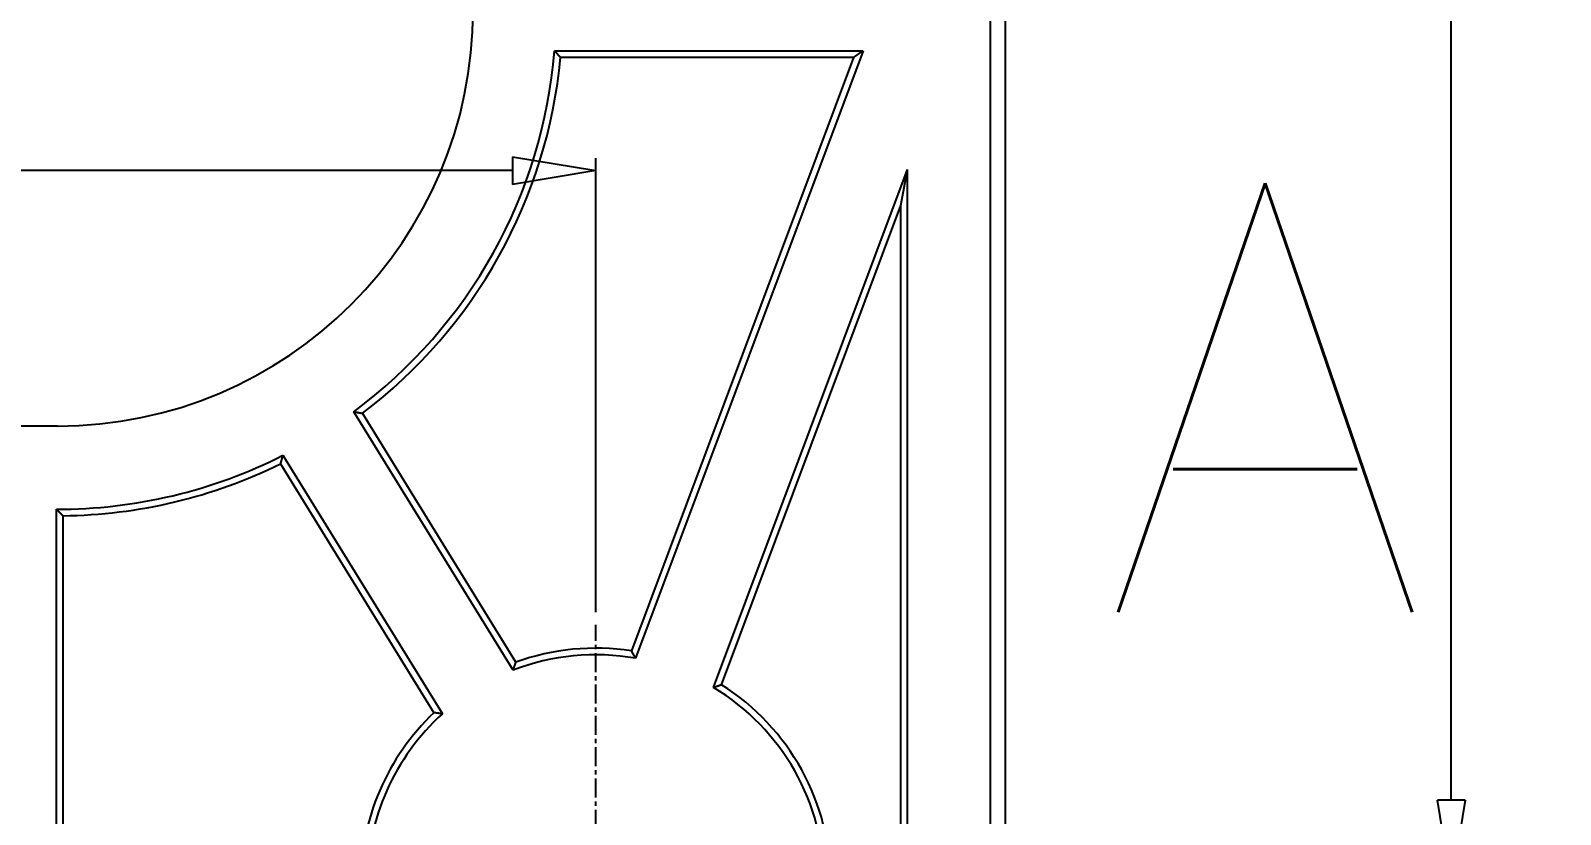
# Model space of a CAD drawing. Extents: x -268 to 907, y 393 to 1224.
# Drawn here: x 322.07 to 358.87, y 828.71 to 847.56 of the extents above; entities that cross this region are included whole.
import ezdxf

# ---------------------------------------------------------------- set-up
doc = ezdxf.new("R2010")
doc.units = 0
doc.header["$LTSCALE"] = 1.21
doc.header["$MEASUREMENT"] = 0
doc.linetypes.add('CENTER', pattern=[0.6, 0.375, -0.075, 0.075, -0.075])
doc.layers.get('0').update_dxf_attribs({"linetype": 'CONTINUOUS'})
doc.layers.get('DEFPOINTS').update_dxf_attribs({"linetype": 'CONTINUOUS'})
doc.layers.add('DIM', color=82, linetype='CONTINUOUS')
doc.styles.get("Standard").update_dxf_attribs({"font": 'txt', "bigfont": 'gbcbig.shx'})
doc.styles.add('TXT', font='txt.shx', dxfattribs={"bigfont": 'gbcbig.shx'})
doc.dimstyles.new('Y3', dxfattribs={"dimtxt": 3, "dimasz": 2, "dimexe": 0.3, "dimexo": 0.3, "dimgap": 0.66, "dimtad": 0, "dimdec": 4, "dimdsep": 46, "dimtxsty": 'Standard', "dimcen": 0, "dimclrd": 3, "dimclre": 3, "dimadec": 0, "dimazin": 0, "dimtfac": 1, "dimtdec": 4, "dimtofl": 0, "dimtmove": 2, "dimatfit": 3, "dimfxl": 0, "dimtolj": 1, "dimarcsym": 0})

# ---------------------------------------------------------------- blocks, each defined once
blk = doc.blocks.new('_CLOSEDBLANK')
at = {"color": 0, "linetype": 'ByBlock'}
for p, q in [((-1, 0.167), (0, 0)), ((-1, 0.167), (-1, -0.167)), ((0, 0), (-1, -0.167))]:
    blk.add_line(p, q, dxfattribs=at)
blk = doc.blocks.new('*D56')
at = {"layer": 'DEFPOINTS', "color": 0}
for p in [(338.887, 1009.045), (345.513, 827.045), (356.25, 827.045)]:
    blk.add_point(p, dxfattribs=at)
at = {"layer": 'DIM', "color": 3, "lineweight": -2}
for p, q in [((339.187, 1009.045), (356.55, 1009.045)), ((356.25, 1007.045), (356.25, 923.372)), ((356.25, 829.045), (356.25, 912.718)), ((345.813, 827.045), (356.55, 827.045))]:
    blk.add_line(p, q, dxfattribs=at)
at = {"layer": 'DIM', "color": 3, "lineweight": -2, "xscale": 2, "yscale": 2, "zscale": 2}
for p, rotation in [((356.25, 1009.045), 90), ((356.25, 827.045), 270)]:
    blk.add_blockref('_CLOSEDBLANK', p, dxfattribs=dict(at, rotation=rotation))
at = {"layer": 'DIM', "color": 0, "insert": (356.25, 918.045), "char_height": 4, "attachment_point": 5, "rotation": 90, "style": 'TXT'}
blk.add_mtext('\\A1;182', dxfattribs=at)
blk = doc.blocks.new('*D57')
at = {"layer": 'DEFPOINTS', "color": 0}
for p in [(249.664, 844.191), (249.664, 837.192), (335.664, 833.268)]:
    blk.add_point(p, dxfattribs=at)
at = {"layer": 'DIM', "color": 3, "lineweight": -2}
for p, q in [((249.664, 837.492), (249.664, 844.491)), ((335.664, 833.568), (335.664, 844.491)), ((251.664, 844.191), (288.671, 844.191)), ((333.664, 844.191), (296.657, 844.191))]:
    blk.add_line(p, q, dxfattribs=at)
at = {"layer": 'DIM', "color": 3, "lineweight": -2, "xscale": 2, "yscale": 2, "zscale": 2, "rotation": 180}
blk.add_blockref('_CLOSEDBLANK', (249.664, 844.191), dxfattribs=at)
at = {"layer": 'DIM', "color": 3, "lineweight": -2, "xscale": 2, "yscale": 2, "zscale": 2}
blk.add_blockref('_CLOSEDBLANK', (335.664, 844.191), dxfattribs=at)
at = {"layer": 'DIM', "color": 0, "insert": (292.664, 844.191), "char_height": 4, "attachment_point": 5, "style": 'TXT'}
blk.add_mtext('\\A1;86', dxfattribs=at)

msp = doc.modelspace()

# ---------------------------------------------------------------- linework, layer by layer
at = {"color": 7, "linetype": 'Continuous'}
for p, q in [((345.51334, 1018.89201), (345.51334, 635.19808)), ((345.16414, 635.54728), (345.16414, 1018.5428)), ((334.67354, 847.06852), (342.09575, 847.06852)), ((342.09575, 847.06852), (336.62449, 832.46053)), ((341.86897, 846.9113), (342.09575, 847.06852)), ((341.86897, 846.9113), (334.81758, 846.9113)), ((341.86897, 846.9113), (336.52259, 832.63674)), ((338.49743, 831.75904), (343.16359, 844.21745)), ((343.00636, 843.34942), (343.16359, 844.21745)), ((343.16359, 809.87264), (343.16359, 844.21745)), ((338.69, 831.82495), (343.00636, 843.34942)), ((343.00636, 810.74067), (343.00636, 843.34942)), ((333.67629, 832.1733), (329.84149, 838.39157)), ((333.74226, 832.36586), (330.05077, 838.35174)), ((322.71334, 838.04504), (270.66401, 838.04504)), ((328.08081, 837.13687), (331.7723, 831.15098)), ((328.13917, 837.34176), (331.97398, 831.12348)), ((322.68868, 818.04502), (322.68868, 836.04507)), ((322.8459, 835.88854), (322.8459, 818.20154))]:
    msp.add_line(p, q, dxfattribs=at)
at = {"color": 1, "linetype": 'CENTER'}
msp.add_line((335.66401, 820.8221), (335.66401, 833.26799), dxfattribs=at)
at = {"color": 7}
for points in [[(334.818, 846.911, 0), (334.817, 846.912, 0), (334.816, 846.913, 0), (334.815, 846.914, 0), (334.815, 846.915, 0), (334.814, 846.915, 0), (334.813, 846.916, 0), (334.812, 846.917, 0), (334.812, 846.918, 0), (334.811, 846.919, 0), (334.81, 846.92, 0), (334.809, 846.92, 0), (334.809, 846.921, 0), (334.808, 846.922, 0), (334.807, 846.923, 0), (334.806, 846.924, 0), (334.806, 846.924, 0), (334.805, 846.925, 0), (334.804, 846.926, 0), (334.803, 846.927, 0), (334.803, 846.928, 0), (334.802, 846.929, 0), (334.801, 846.929, 0), (334.8, 846.93, 0), (334.8, 846.931, 0), (334.799, 846.932, 0), (334.798, 846.933, 0), (334.797, 846.934, 0), (334.797, 846.934, 0), (334.796, 846.935, 0), (334.795, 846.936, 0), (334.794, 846.937, 0), (334.794, 846.938, 0), (334.793, 846.939, 0), (334.792, 846.939, 0), (334.791, 846.94, 0), (334.79, 846.941, 0), (334.79, 846.942, 0), (334.789, 846.943, 0), (334.788, 846.943, 0), (334.787, 846.944, 0), (334.787, 846.945, 0), (334.786, 846.946, 0), (334.785, 846.947, 0), (334.784, 846.948, 0), (334.784, 846.948, 0), (334.783, 846.949, 0), (334.782, 846.95, 0), (334.781, 846.951, 0), (334.781, 846.952, 0), (334.78, 846.953, 0), (334.779, 846.953, 0), (334.778, 846.954, 0), (334.778, 846.955, 0), (334.777, 846.956, 0), (334.776, 846.957, 0), (334.775, 846.957, 0), (334.775, 846.958, 0), (334.774, 846.959, 0), (334.773, 846.96, 0), (334.772, 846.961, 0), (334.772, 846.962, 0), (334.771, 846.962, 0), (334.77, 846.963, 0), (334.769, 846.964, 0), (334.769, 846.965, 0), (334.768, 846.966, 0), (334.767, 846.967, 0), (334.766, 846.967, 0), (334.766, 846.968, 0), (334.765, 846.969, 0), (334.764, 846.97, 0), (334.763, 846.971, 0), (334.763, 846.971, 0), (334.762, 846.972, 0), (334.761, 846.973, 0), (334.76, 846.974, 0), (334.76, 846.975, 0), (334.759, 846.976, 0), (334.758, 846.976, 0), (334.757, 846.977, 0), (334.757, 846.978, 0), (334.756, 846.979, 0), (334.755, 846.98, 0), (334.754, 846.981, 0), (334.754, 846.981, 0), (334.753, 846.982, 0), (334.752, 846.983, 0), (334.751, 846.984, 0), (334.751, 846.985, 0), (334.75, 846.985, 0), (334.749, 846.986, 0), (334.748, 846.987, 0), (334.748, 846.988, 0), (334.747, 846.989, 0), (334.746, 846.99, 0), (334.745, 846.99, 0), (334.745, 846.991, 0), (334.744, 846.992, 0), (334.743, 846.993, 0), (334.742, 846.994, 0), (334.742, 846.995, 0), (334.741, 846.995, 0), (334.74, 846.996, 0), (334.739, 846.997, 0), (334.739, 846.998, 0), (334.738, 846.999, 0), (334.737, 846.999, 0), (334.736, 847, 0), (334.735, 847.001, 0), (334.735, 847.002, 0), (334.734, 847.003, 0), (334.733, 847.004, 0), (334.732, 847.004, 0), (334.732, 847.005, 0), (334.731, 847.006, 0), (334.73, 847.007, 0), (334.729, 847.008, 0), (334.729, 847.009, 0), (334.728, 847.009, 0), (334.727, 847.01, 0), (334.726, 847.011, 0), (334.726, 847.012, 0), (334.725, 847.013, 0), (334.724, 847.013, 0), (334.723, 847.014, 0), (334.723, 847.015, 0), (334.722, 847.016, 0), (334.721, 847.017, 0), (334.72, 847.018, 0), (334.72, 847.018, 0), (334.719, 847.019, 0), (334.718, 847.02, 0), (334.717, 847.021, 0), (334.717, 847.022, 0), (334.716, 847.023, 0), (334.715, 847.023, 0), (334.714, 847.024, 0), (334.714, 847.025, 0), (334.713, 847.026, 0), (334.712, 847.027, 0), (334.711, 847.027, 0), (334.711, 847.028, 0), (334.71, 847.029, 0), (334.709, 847.03, 0), (334.708, 847.031, 0), (334.708, 847.032, 0), (334.707, 847.032, 0), (334.706, 847.033, 0), (334.705, 847.034, 0), (334.705, 847.035, 0), (334.704, 847.036, 0), (334.703, 847.036, 0), (334.702, 847.037, 0), (334.702, 847.038, 0), (334.701, 847.039, 0), (334.7, 847.04, 0), (334.699, 847.041, 0), (334.698, 847.041, 0), (334.698, 847.042, 0), (334.697, 847.043, 0), (334.696, 847.044, 0), (334.695, 847.045, 0), (334.695, 847.046, 0), (334.694, 847.046, 0), (334.693, 847.047, 0), (334.692, 847.048, 0), (334.692, 847.049, 0), (334.691, 847.05, 0), (334.69, 847.05, 0), (334.689, 847.051, 0), (334.689, 847.052, 0), (334.688, 847.053, 0), (334.687, 847.054, 0), (334.686, 847.055, 0), (334.686, 847.055, 0), (334.685, 847.056, 0), (334.684, 847.057, 0), (334.683, 847.058, 0), (334.683, 847.059, 0), (334.682, 847.059, 0), (334.681, 847.06, 0), (334.68, 847.061, 0), (334.68, 847.062, 0), (334.679, 847.063, 0), (334.678, 847.064, 0), (334.677, 847.064, 0), (334.677, 847.065, 0), (334.676, 847.066, 0), (334.675, 847.067, 0), (334.674, 847.068, 0), (334.674, 847.069, 0)], [(329.841, 838.392, 0), (329.843, 838.391, 0), (329.844, 838.391, 0), (329.845, 838.391, 0), (329.846, 838.391, 0), (329.847, 838.391, 0), (329.848, 838.39, 0), (329.849, 838.39, 0), (329.85, 838.39, 0), (329.851, 838.39, 0), (329.852, 838.389, 0), (329.854, 838.389, 0), (329.855, 838.389, 0), (329.856, 838.389, 0), (329.857, 838.389, 0), (329.858, 838.388, 0), (329.859, 838.388, 0), (329.86, 838.388, 0), (329.861, 838.388, 0), (329.862, 838.388, 0), (329.863, 838.387, 0), (329.864, 838.387, 0), (329.866, 838.387, 0), (329.867, 838.387, 0), (329.868, 838.387, 0), (329.869, 838.386, 0), (329.87, 838.386, 0), (329.871, 838.386, 0), (329.872, 838.386, 0), (329.873, 838.385, 0), (329.874, 838.385, 0), (329.875, 838.385, 0), (329.877, 838.385, 0), (329.878, 838.385, 0), (329.879, 838.384, 0), (329.88, 838.384, 0), (329.881, 838.384, 0), (329.882, 838.384, 0), (329.883, 838.384, 0), (329.884, 838.383, 0), (329.885, 838.383, 0), (329.886, 838.383, 0), (329.887, 838.383, 0), (329.889, 838.383, 0), (329.89, 838.382, 0), (329.891, 838.382, 0), (329.892, 838.382, 0), (329.893, 838.382, 0), (329.894, 838.381, 0), (329.895, 838.381, 0), (329.896, 838.381, 0), (329.897, 838.381, 0), (329.898, 838.381, 0), (329.9, 838.38, 0), (329.901, 838.38, 0), (329.902, 838.38, 0), (329.903, 838.38, 0), (329.904, 838.38, 0), (329.905, 838.379, 0), (329.906, 838.379, 0), (329.907, 838.379, 0), (329.908, 838.379, 0), (329.909, 838.379, 0), (329.91, 838.378, 0), (329.912, 838.378, 0), (329.913, 838.378, 0), (329.914, 838.378, 0), (329.915, 838.377, 0), (329.916, 838.377, 0), (329.917, 838.377, 0), (329.918, 838.377, 0), (329.919, 838.377, 0), (329.92, 838.376, 0), (329.921, 838.376, 0), (329.923, 838.376, 0), (329.924, 838.376, 0), (329.925, 838.376, 0), (329.926, 838.375, 0), (329.927, 838.375, 0), (329.928, 838.375, 0), (329.929, 838.375, 0), (329.93, 838.375, 0), (329.931, 838.374, 0), (329.932, 838.374, 0), (329.934, 838.374, 0), (329.935, 838.374, 0), (329.936, 838.373, 0), (329.937, 838.373, 0), (329.938, 838.373, 0), (329.939, 838.373, 0), (329.94, 838.373, 0), (329.941, 838.372, 0), (329.942, 838.372, 0), (329.943, 838.372, 0), (329.944, 838.372, 0), (329.946, 838.372, 0), (329.947, 838.371, 0), (329.948, 838.371, 0), (329.949, 838.371, 0), (329.95, 838.371, 0), (329.951, 838.371, 0), (329.952, 838.37, 0), (329.953, 838.37, 0), (329.954, 838.37, 0), (329.955, 838.37, 0), (329.957, 838.37, 0), (329.958, 838.369, 0), (329.959, 838.369, 0), (329.96, 838.369, 0), (329.961, 838.369, 0), (329.962, 838.368, 0), (329.963, 838.368, 0), (329.964, 838.368, 0), (329.965, 838.368, 0), (329.966, 838.368, 0), (329.967, 838.367, 0), (329.969, 838.367, 0), (329.97, 838.367, 0), (329.971, 838.367, 0), (329.972, 838.367, 0), (329.973, 838.366, 0), (329.974, 838.366, 0), (329.975, 838.366, 0), (329.976, 838.366, 0), (329.977, 838.366, 0), (329.978, 838.365, 0), (329.98, 838.365, 0), (329.981, 838.365, 0), (329.982, 838.365, 0), (329.983, 838.365, 0), (329.984, 838.364, 0), (329.985, 838.364, 0), (329.986, 838.364, 0), (329.987, 838.364, 0), (329.988, 838.363, 0), (329.989, 838.363, 0), (329.99, 838.363, 0), (329.992, 838.363, 0), (329.993, 838.363, 0), (329.994, 838.362, 0), (329.995, 838.362, 0), (329.996, 838.362, 0), (329.997, 838.362, 0), (329.998, 838.362, 0), (329.999, 838.361, 0), (330, 838.361, 0), (330.001, 838.361, 0), (330.003, 838.361, 0), (330.004, 838.361, 0), (330.005, 838.36, 0), (330.006, 838.36, 0), (330.007, 838.36, 0), (330.008, 838.36, 0), (330.009, 838.36, 0), (330.01, 838.359, 0), (330.011, 838.359, 0), (330.012, 838.359, 0), (330.014, 838.359, 0), (330.015, 838.359, 0), (330.016, 838.358, 0), (330.017, 838.358, 0), (330.018, 838.358, 0), (330.019, 838.358, 0), (330.02, 838.358, 0), (330.021, 838.357, 0), (330.022, 838.357, 0), (330.023, 838.357, 0), (330.024, 838.357, 0), (330.026, 838.356, 0), (330.027, 838.356, 0), (330.028, 838.356, 0), (330.029, 838.356, 0), (330.03, 838.356, 0), (330.031, 838.355, 0), (330.032, 838.355, 0), (330.033, 838.355, 0), (330.034, 838.355, 0), (330.035, 838.355, 0), (330.037, 838.354, 0), (330.038, 838.354, 0), (330.039, 838.354, 0), (330.04, 838.354, 0), (330.041, 838.354, 0), (330.042, 838.353, 0), (330.043, 838.353, 0), (330.044, 838.353, 0), (330.045, 838.353, 0), (330.046, 838.353, 0), (330.047, 838.352, 0), (330.049, 838.352, 0), (330.05, 838.352, 0), (330.051, 838.352, 0)], [(328.081, 837.137, 0), (328.081, 837.138, 0), (328.081, 837.139, 0), (328.082, 837.14, 0), (328.082, 837.141, 0), (328.082, 837.142, 0), (328.083, 837.143, 0), (328.083, 837.144, 0), (328.083, 837.145, 0), (328.084, 837.147, 0), (328.084, 837.148, 0), (328.084, 837.149, 0), (328.085, 837.15, 0), (328.085, 837.151, 0), (328.085, 837.152, 0), (328.085, 837.153, 0), (328.086, 837.154, 0), (328.086, 837.155, 0), (328.086, 837.156, 0), (328.087, 837.157, 0), (328.087, 837.158, 0), (328.087, 837.159, 0), (328.088, 837.16, 0), (328.088, 837.162, 0), (328.088, 837.163, 0), (328.089, 837.164, 0), (328.089, 837.165, 0), (328.089, 837.166, 0), (328.089, 837.167, 0), (328.09, 837.168, 0), (328.09, 837.169, 0), (328.09, 837.17, 0), (328.091, 837.171, 0), (328.091, 837.172, 0), (328.091, 837.173, 0), (328.092, 837.174, 0), (328.092, 837.175, 0), (328.092, 837.177, 0), (328.093, 837.178, 0), (328.093, 837.179, 0), (328.093, 837.18, 0), (328.093, 837.181, 0), (328.094, 837.182, 0), (328.094, 837.183, 0), (328.094, 837.184, 0), (328.095, 837.185, 0), (328.095, 837.186, 0), (328.095, 837.187, 0), (328.096, 837.188, 0), (328.096, 837.189, 0), (328.096, 837.19, 0), (328.097, 837.192, 0), (328.097, 837.193, 0), (328.097, 837.194, 0), (328.097, 837.195, 0), (328.098, 837.196, 0), (328.098, 837.197, 0), (328.098, 837.198, 0), (328.099, 837.199, 0), (328.099, 837.2, 0), (328.099, 837.201, 0), (328.1, 837.202, 0), (328.1, 837.203, 0), (328.1, 837.204, 0), (328.101, 837.205, 0), (328.101, 837.207, 0), (328.101, 837.208, 0), (328.101, 837.209, 0), (328.102, 837.21, 0), (328.102, 837.211, 0), (328.102, 837.212, 0), (328.103, 837.213, 0), (328.103, 837.214, 0), (328.103, 837.215, 0), (328.104, 837.216, 0), (328.104, 837.217, 0), (328.104, 837.218, 0), (328.104, 837.219, 0), (328.105, 837.22, 0), (328.105, 837.222, 0), (328.105, 837.223, 0), (328.106, 837.224, 0), (328.106, 837.225, 0), (328.106, 837.226, 0), (328.107, 837.227, 0), (328.107, 837.228, 0), (328.107, 837.229, 0), (328.108, 837.23, 0), (328.108, 837.231, 0), (328.108, 837.232, 0), (328.108, 837.233, 0), (328.109, 837.234, 0), (328.109, 837.236, 0), (328.109, 837.237, 0), (328.11, 837.238, 0), (328.11, 837.239, 0), (328.11, 837.24, 0), (328.111, 837.241, 0), (328.111, 837.242, 0), (328.111, 837.243, 0), (328.112, 837.244, 0), (328.112, 837.245, 0), (328.112, 837.246, 0), (328.112, 837.247, 0), (328.113, 837.248, 0), (328.113, 837.249, 0), (328.113, 837.251, 0), (328.114, 837.252, 0), (328.114, 837.253, 0), (328.114, 837.254, 0), (328.115, 837.255, 0), (328.115, 837.256, 0), (328.115, 837.257, 0), (328.115, 837.258, 0), (328.116, 837.259, 0), (328.116, 837.26, 0), (328.116, 837.261, 0), (328.117, 837.262, 0), (328.117, 837.263, 0), (328.117, 837.264, 0), (328.118, 837.266, 0), (328.118, 837.267, 0), (328.118, 837.268, 0), (328.119, 837.269, 0), (328.119, 837.27, 0), (328.119, 837.271, 0), (328.119, 837.272, 0), (328.12, 837.273, 0), (328.12, 837.274, 0), (328.12, 837.275, 0), (328.121, 837.276, 0), (328.121, 837.277, 0), (328.121, 837.278, 0), (328.122, 837.28, 0), (328.122, 837.281, 0), (328.122, 837.282, 0), (328.122, 837.283, 0), (328.123, 837.284, 0), (328.123, 837.285, 0), (328.123, 837.286, 0), (328.124, 837.287, 0), (328.124, 837.288, 0), (328.124, 837.289, 0), (328.125, 837.29, 0), (328.125, 837.291, 0), (328.125, 837.292, 0), (328.126, 837.293, 0), (328.126, 837.295, 0), (328.126, 837.296, 0), (328.126, 837.297, 0), (328.127, 837.298, 0), (328.127, 837.299, 0), (328.127, 837.3, 0), (328.128, 837.301, 0), (328.128, 837.302, 0), (328.128, 837.303, 0), (328.129, 837.304, 0), (328.129, 837.305, 0), (328.129, 837.306, 0), (328.129, 837.307, 0), (328.13, 837.308, 0), (328.13, 837.31, 0), (328.13, 837.311, 0), (328.131, 837.312, 0), (328.131, 837.313, 0), (328.131, 837.314, 0), (328.132, 837.315, 0), (328.132, 837.316, 0), (328.132, 837.317, 0), (328.133, 837.318, 0), (328.133, 837.319, 0), (328.133, 837.32, 0), (328.133, 837.321, 0), (328.134, 837.322, 0), (328.134, 837.324, 0), (328.134, 837.325, 0), (328.135, 837.326, 0), (328.135, 837.327, 0), (328.135, 837.328, 0), (328.136, 837.329, 0), (328.136, 837.33, 0), (328.136, 837.331, 0), (328.136, 837.332, 0), (328.137, 837.333, 0), (328.137, 837.334, 0), (328.137, 837.335, 0), (328.138, 837.336, 0), (328.138, 837.337, 0), (328.138, 837.339, 0), (328.139, 837.34, 0), (328.139, 837.341, 0), (328.139, 837.342, 0)], [(322.689, 836.045, 0), (322.689, 836.044, 0), (322.69, 836.043, 0), (322.691, 836.043, 0), (322.692, 836.042, 0), (322.693, 836.041, 0), (322.694, 836.04, 0), (322.694, 836.039, 0), (322.695, 836.038, 0), (322.696, 836.038, 0), (322.697, 836.037, 0), (322.698, 836.036, 0), (322.699, 836.035, 0), (322.699, 836.034, 0), (322.7, 836.034, 0), (322.701, 836.033, 0), (322.702, 836.032, 0), (322.703, 836.031, 0), (322.703, 836.03, 0), (322.704, 836.029, 0), (322.705, 836.029, 0), (322.706, 836.028, 0), (322.707, 836.027, 0), (322.708, 836.026, 0), (322.708, 836.025, 0), (322.709, 836.025, 0), (322.71, 836.024, 0), (322.711, 836.023, 0), (322.712, 836.022, 0), (322.712, 836.021, 0), (322.713, 836.02, 0), (322.714, 836.02, 0), (322.715, 836.019, 0), (322.716, 836.018, 0), (322.717, 836.017, 0), (322.717, 836.016, 0), (322.718, 836.015, 0), (322.719, 836.015, 0), (322.72, 836.014, 0), (322.721, 836.013, 0), (322.722, 836.012, 0), (322.722, 836.011, 0), (322.723, 836.011, 0), (322.724, 836.01, 0), (322.725, 836.009, 0), (322.726, 836.008, 0), (322.726, 836.007, 0), (322.727, 836.006, 0), (322.728, 836.006, 0), (322.729, 836.005, 0), (322.73, 836.004, 0), (322.731, 836.003, 0), (322.731, 836.002, 0), (322.732, 836.002, 0), (322.733, 836.001, 0), (322.734, 836, 0), (322.735, 835.999, 0), (322.735, 835.998, 0), (322.736, 835.997, 0), (322.737, 835.997, 0), (322.738, 835.996, 0), (322.739, 835.995, 0), (322.74, 835.994, 0), (322.74, 835.993, 0), (322.741, 835.993, 0), (322.742, 835.992, 0), (322.743, 835.991, 0), (322.744, 835.99, 0), (322.745, 835.989, 0), (322.745, 835.988, 0), (322.746, 835.988, 0), (322.747, 835.987, 0), (322.748, 835.986, 0), (322.749, 835.985, 0), (322.749, 835.984, 0), (322.75, 835.983, 0), (322.751, 835.983, 0), (322.752, 835.982, 0), (322.753, 835.981, 0), (322.754, 835.98, 0), (322.754, 835.979, 0), (322.755, 835.979, 0), (322.756, 835.978, 0), (322.757, 835.977, 0), (322.758, 835.976, 0), (322.759, 835.975, 0), (322.759, 835.974, 0), (322.76, 835.974, 0), (322.761, 835.973, 0), (322.762, 835.972, 0), (322.763, 835.971, 0), (322.763, 835.97, 0), (322.764, 835.97, 0), (322.765, 835.969, 0), (322.766, 835.968, 0), (322.767, 835.967, 0), (322.768, 835.966, 0), (322.768, 835.965, 0), (322.769, 835.965, 0), (322.77, 835.964, 0), (322.771, 835.963, 0), (322.772, 835.962, 0), (322.773, 835.961, 0), (322.773, 835.961, 0), (322.774, 835.96, 0), (322.775, 835.959, 0), (322.776, 835.958, 0), (322.777, 835.957, 0), (322.777, 835.956, 0), (322.778, 835.956, 0), (322.779, 835.955, 0), (322.78, 835.954, 0), (322.781, 835.953, 0), (322.782, 835.952, 0), (322.782, 835.952, 0), (322.783, 835.951, 0), (322.784, 835.95, 0), (322.785, 835.949, 0), (322.786, 835.948, 0), (322.787, 835.947, 0), (322.787, 835.947, 0), (322.788, 835.946, 0), (322.789, 835.945, 0), (322.79, 835.944, 0), (322.791, 835.943, 0), (322.791, 835.943, 0), (322.792, 835.942, 0), (322.793, 835.941, 0), (322.794, 835.94, 0), (322.795, 835.939, 0), (322.796, 835.938, 0), (322.796, 835.938, 0), (322.797, 835.937, 0), (322.798, 835.936, 0), (322.799, 835.935, 0), (322.8, 835.934, 0), (322.801, 835.934, 0), (322.801, 835.933, 0), (322.802, 835.932, 0), (322.803, 835.931, 0), (322.804, 835.93, 0), (322.805, 835.929, 0), (322.805, 835.929, 0), (322.806, 835.928, 0), (322.807, 835.927, 0), (322.808, 835.926, 0), (322.809, 835.925, 0), (322.81, 835.925, 0), (322.81, 835.924, 0), (322.811, 835.923, 0), (322.812, 835.922, 0), (322.813, 835.921, 0), (322.814, 835.92, 0), (322.815, 835.92, 0), (322.815, 835.919, 0), (322.816, 835.918, 0), (322.817, 835.917, 0), (322.818, 835.916, 0), (322.819, 835.916, 0), (322.819, 835.915, 0), (322.82, 835.914, 0), (322.821, 835.913, 0), (322.822, 835.912, 0), (322.823, 835.911, 0), (322.824, 835.911, 0), (322.824, 835.91, 0), (322.825, 835.909, 0), (322.826, 835.908, 0), (322.827, 835.907, 0), (322.828, 835.907, 0), (322.829, 835.906, 0), (322.829, 835.905, 0), (322.83, 835.904, 0), (322.831, 835.903, 0), (322.832, 835.902, 0), (322.833, 835.902, 0), (322.834, 835.901, 0), (322.834, 835.9, 0), (322.835, 835.899, 0), (322.836, 835.898, 0), (322.837, 835.898, 0), (322.838, 835.897, 0), (322.838, 835.896, 0), (322.839, 835.895, 0), (322.84, 835.894, 0), (322.841, 835.893, 0), (322.842, 835.893, 0), (322.843, 835.892, 0), (322.843, 835.891, 0), (322.844, 835.89, 0), (322.845, 835.889, 0), (322.846, 835.889, 0)], [(336.624, 832.461, 0), (336.624, 832.461, 0), (336.623, 832.462, 0), (336.623, 832.463, 0), (336.622, 832.464, 0), (336.622, 832.465, 0), (336.621, 832.466, 0), (336.621, 832.467, 0), (336.62, 832.468, 0), (336.62, 832.469, 0), (336.619, 832.47, 0), (336.619, 832.471, 0), (336.618, 832.472, 0), (336.618, 832.473, 0), (336.617, 832.473, 0), (336.617, 832.474, 0), (336.616, 832.475, 0), (336.615, 832.476, 0), (336.615, 832.477, 0), (336.614, 832.478, 0), (336.614, 832.479, 0), (336.613, 832.48, 0), (336.613, 832.481, 0), (336.612, 832.482, 0), (336.612, 832.483, 0), (336.611, 832.484, 0), (336.611, 832.485, 0), (336.61, 832.486, 0), (336.61, 832.486, 0), (336.609, 832.487, 0), (336.609, 832.488, 0), (336.608, 832.489, 0), (336.608, 832.49, 0), (336.607, 832.491, 0), (336.606, 832.492, 0), (336.606, 832.493, 0), (336.605, 832.494, 0), (336.605, 832.495, 0), (336.604, 832.496, 0), (336.604, 832.497, 0), (336.603, 832.498, 0), (336.603, 832.498, 0), (336.602, 832.499, 0), (336.602, 832.5, 0), (336.601, 832.501, 0), (336.601, 832.502, 0), (336.6, 832.503, 0), (336.6, 832.504, 0), (336.599, 832.505, 0), (336.599, 832.506, 0), (336.598, 832.507, 0), (336.597, 832.508, 0), (336.597, 832.509, 0), (336.596, 832.51, 0), (336.596, 832.51, 0), (336.595, 832.511, 0), (336.595, 832.512, 0), (336.594, 832.513, 0), (336.594, 832.514, 0), (336.593, 832.515, 0), (336.593, 832.516, 0), (336.592, 832.517, 0), (336.592, 832.518, 0), (336.591, 832.519, 0), (336.591, 832.52, 0), (336.59, 832.521, 0), (336.59, 832.522, 0), (336.589, 832.522, 0), (336.588, 832.523, 0), (336.588, 832.524, 0), (336.587, 832.525, 0), (336.587, 832.526, 0), (336.586, 832.527, 0), (336.586, 832.528, 0), (336.585, 832.529, 0), (336.585, 832.53, 0), (336.584, 832.531, 0), (336.584, 832.532, 0), (336.583, 832.533, 0), (336.583, 832.534, 0), (336.582, 832.534, 0), (336.582, 832.535, 0), (336.581, 832.536, 0), (336.58, 832.537, 0), (336.58, 832.538, 0), (336.579, 832.539, 0), (336.579, 832.54, 0), (336.578, 832.541, 0), (336.578, 832.542, 0), (336.577, 832.543, 0), (336.577, 832.544, 0), (336.576, 832.545, 0), (336.576, 832.546, 0), (336.575, 832.546, 0), (336.575, 832.547, 0), (336.574, 832.548, 0), (336.574, 832.549, 0), (336.573, 832.55, 0), (336.572, 832.551, 0), (336.572, 832.552, 0), (336.571, 832.553, 0), (336.571, 832.554, 0), (336.57, 832.555, 0), (336.57, 832.556, 0), (336.569, 832.557, 0), (336.569, 832.558, 0), (336.568, 832.558, 0), (336.568, 832.559, 0), (336.567, 832.56, 0), (336.567, 832.561, 0), (336.566, 832.562, 0), (336.566, 832.563, 0), (336.565, 832.564, 0), (336.564, 832.565, 0), (336.564, 832.566, 0), (336.563, 832.567, 0), (336.563, 832.568, 0), (336.562, 832.569, 0), (336.562, 832.57, 0), (336.561, 832.57, 0), (336.561, 832.571, 0), (336.56, 832.572, 0), (336.56, 832.573, 0), (336.559, 832.574, 0), (336.559, 832.575, 0), (336.558, 832.576, 0), (336.557, 832.577, 0), (336.557, 832.578, 0), (336.556, 832.579, 0), (336.556, 832.58, 0), (336.555, 832.581, 0), (336.555, 832.582, 0), (336.554, 832.582, 0), (336.554, 832.583, 0), (336.553, 832.584, 0), (336.553, 832.585, 0), (336.552, 832.586, 0), (336.552, 832.587, 0), (336.551, 832.588, 0), (336.551, 832.589, 0), (336.55, 832.59, 0), (336.549, 832.591, 0), (336.549, 832.592, 0), (336.548, 832.593, 0), (336.548, 832.593, 0), (336.547, 832.594, 0), (336.547, 832.595, 0), (336.546, 832.596, 0), (336.546, 832.597, 0), (336.545, 832.598, 0), (336.545, 832.599, 0), (336.544, 832.6, 0), (336.544, 832.601, 0), (336.543, 832.602, 0), (336.542, 832.603, 0), (336.542, 832.604, 0), (336.541, 832.605, 0), (336.541, 832.605, 0), (336.54, 832.606, 0), (336.54, 832.607, 0), (336.539, 832.608, 0), (336.539, 832.609, 0), (336.538, 832.61, 0), (336.538, 832.611, 0), (336.537, 832.612, 0), (336.537, 832.613, 0), (336.536, 832.614, 0), (336.535, 832.615, 0), (336.535, 832.616, 0), (336.534, 832.616, 0), (336.534, 832.617, 0), (336.533, 832.618, 0), (336.533, 832.619, 0), (336.532, 832.62, 0), (336.532, 832.621, 0), (336.531, 832.622, 0), (336.531, 832.623, 0), (336.53, 832.624, 0), (336.53, 832.625, 0), (336.529, 832.626, 0), (336.529, 832.627, 0), (336.528, 832.628, 0), (336.527, 832.628, 0), (336.527, 832.629, 0), (336.526, 832.63, 0), (336.526, 832.631, 0), (336.525, 832.632, 0), (336.525, 832.633, 0), (336.524, 832.634, 0), (336.524, 832.635, 0), (336.523, 832.636, 0), (336.523, 832.637, 0)], [(333.676, 832.173, 0), (333.677, 832.174, 0), (333.677, 832.175, 0), (333.677, 832.176, 0), (333.678, 832.177, 0), (333.678, 832.178, 0), (333.678, 832.179, 0), (333.679, 832.18, 0), (333.679, 832.181, 0), (333.679, 832.182, 0), (333.68, 832.183, 0), (333.68, 832.184, 0), (333.68, 832.185, 0), (333.681, 832.186, 0), (333.681, 832.187, 0), (333.681, 832.188, 0), (333.682, 832.189, 0), (333.682, 832.19, 0), (333.682, 832.191, 0), (333.683, 832.192, 0), (333.683, 832.193, 0), (333.683, 832.195, 0), (333.684, 832.196, 0), (333.684, 832.197, 0), (333.684, 832.198, 0), (333.685, 832.199, 0), (333.685, 832.2, 0), (333.685, 832.201, 0), (333.686, 832.202, 0), (333.686, 832.203, 0), (333.687, 832.204, 0), (333.687, 832.205, 0), (333.687, 832.206, 0), (333.688, 832.207, 0), (333.688, 832.208, 0), (333.688, 832.209, 0), (333.689, 832.21, 0), (333.689, 832.211, 0), (333.689, 832.212, 0), (333.69, 832.213, 0), (333.69, 832.214, 0), (333.69, 832.215, 0), (333.691, 832.216, 0), (333.691, 832.217, 0), (333.691, 832.218, 0), (333.692, 832.219, 0), (333.692, 832.22, 0), (333.692, 832.221, 0), (333.693, 832.222, 0), (333.693, 832.223, 0), (333.693, 832.224, 0), (333.694, 832.225, 0), (333.694, 832.226, 0), (333.694, 832.227, 0), (333.695, 832.228, 0), (333.695, 832.229, 0), (333.695, 832.23, 0), (333.696, 832.231, 0), (333.696, 832.232, 0), (333.696, 832.233, 0), (333.697, 832.234, 0), (333.697, 832.235, 0), (333.697, 832.236, 0), (333.698, 832.237, 0), (333.698, 832.238, 0), (333.698, 832.239, 0), (333.699, 832.24, 0), (333.699, 832.241, 0), (333.7, 832.242, 0), (333.7, 832.243, 0), (333.7, 832.244, 0), (333.701, 832.245, 0), (333.701, 832.246, 0), (333.701, 832.247, 0), (333.702, 832.248, 0), (333.702, 832.249, 0), (333.702, 832.25, 0), (333.703, 832.251, 0), (333.703, 832.252, 0), (333.703, 832.253, 0), (333.704, 832.254, 0), (333.704, 832.255, 0), (333.704, 832.256, 0), (333.705, 832.257, 0), (333.705, 832.258, 0), (333.705, 832.259, 0), (333.706, 832.26, 0), (333.706, 832.261, 0), (333.706, 832.262, 0), (333.707, 832.263, 0), (333.707, 832.264, 0), (333.707, 832.265, 0), (333.708, 832.266, 0), (333.708, 832.267, 0), (333.708, 832.268, 0), (333.709, 832.269, 0), (333.709, 832.27, 0), (333.71, 832.271, 0), (333.71, 832.272, 0), (333.71, 832.273, 0), (333.711, 832.274, 0), (333.711, 832.275, 0), (333.711, 832.276, 0), (333.712, 832.277, 0), (333.712, 832.278, 0), (333.712, 832.279, 0), (333.713, 832.28, 0), (333.713, 832.281, 0), (333.713, 832.282, 0), (333.714, 832.283, 0), (333.714, 832.284, 0), (333.714, 832.285, 0), (333.715, 832.286, 0), (333.715, 832.287, 0), (333.715, 832.288, 0), (333.716, 832.289, 0), (333.716, 832.29, 0), (333.716, 832.291, 0), (333.717, 832.292, 0), (333.717, 832.293, 0), (333.717, 832.294, 0), (333.718, 832.295, 0), (333.718, 832.296, 0), (333.719, 832.297, 0), (333.719, 832.298, 0), (333.719, 832.299, 0), (333.72, 832.3, 0), (333.72, 832.301, 0), (333.72, 832.302, 0), (333.721, 832.303, 0), (333.721, 832.304, 0), (333.721, 832.305, 0), (333.722, 832.306, 0), (333.722, 832.307, 0), (333.722, 832.308, 0), (333.723, 832.309, 0), (333.723, 832.31, 0), (333.723, 832.311, 0), (333.724, 832.312, 0), (333.724, 832.314, 0), (333.724, 832.315, 0), (333.725, 832.316, 0), (333.725, 832.317, 0), (333.725, 832.318, 0), (333.726, 832.319, 0), (333.726, 832.32, 0), (333.727, 832.321, 0), (333.727, 832.322, 0), (333.727, 832.323, 0), (333.728, 832.324, 0), (333.728, 832.325, 0), (333.728, 832.326, 0), (333.729, 832.327, 0), (333.729, 832.328, 0), (333.729, 832.329, 0), (333.73, 832.33, 0), (333.73, 832.331, 0), (333.73, 832.332, 0), (333.731, 832.333, 0), (333.731, 832.334, 0), (333.731, 832.335, 0), (333.732, 832.336, 0), (333.732, 832.337, 0), (333.732, 832.338, 0), (333.733, 832.339, 0), (333.733, 832.34, 0), (333.734, 832.341, 0), (333.734, 832.342, 0), (333.734, 832.343, 0), (333.735, 832.344, 0), (333.735, 832.345, 0), (333.735, 832.346, 0), (333.736, 832.347, 0), (333.736, 832.348, 0), (333.736, 832.349, 0), (333.737, 832.35, 0), (333.737, 832.351, 0), (333.737, 832.352, 0), (333.738, 832.353, 0), (333.738, 832.354, 0), (333.738, 832.355, 0), (333.739, 832.356, 0), (333.739, 832.357, 0), (333.739, 832.358, 0), (333.74, 832.359, 0), (333.74, 832.36, 0), (333.741, 832.361, 0), (333.741, 832.362, 0), (333.741, 832.363, 0), (333.742, 832.364, 0), (333.742, 832.365, 0), (333.742, 832.366, 0)], [(338.497, 831.759, 0), (338.498, 831.759, 0), (338.499, 831.76, 0), (338.5, 831.76, 0), (338.501, 831.76, 0), (338.502, 831.761, 0), (338.503, 831.761, 0), (338.504, 831.761, 0), (338.505, 831.762, 0), (338.506, 831.762, 0), (338.507, 831.763, 0), (338.509, 831.763, 0), (338.51, 831.763, 0), (338.511, 831.764, 0), (338.512, 831.764, 0), (338.513, 831.764, 0), (338.514, 831.765, 0), (338.515, 831.765, 0), (338.516, 831.765, 0), (338.517, 831.766, 0), (338.518, 831.766, 0), (338.519, 831.766, 0), (338.52, 831.767, 0), (338.521, 831.767, 0), (338.522, 831.767, 0), (338.523, 831.768, 0), (338.524, 831.768, 0), (338.525, 831.768, 0), (338.526, 831.769, 0), (338.527, 831.769, 0), (338.528, 831.77, 0), (338.529, 831.77, 0), (338.53, 831.77, 0), (338.531, 831.771, 0), (338.532, 831.771, 0), (338.533, 831.771, 0), (338.534, 831.772, 0), (338.535, 831.772, 0), (338.536, 831.772, 0), (338.537, 831.773, 0), (338.538, 831.773, 0), (338.539, 831.773, 0), (338.54, 831.774, 0), (338.541, 831.774, 0), (338.542, 831.774, 0), (338.543, 831.775, 0), (338.544, 831.775, 0), (338.545, 831.775, 0), (338.546, 831.776, 0), (338.547, 831.776, 0), (338.548, 831.777, 0), (338.549, 831.777, 0), (338.55, 831.777, 0), (338.551, 831.778, 0), (338.552, 831.778, 0), (338.553, 831.778, 0), (338.554, 831.779, 0), (338.555, 831.779, 0), (338.556, 831.779, 0), (338.557, 831.78, 0), (338.558, 831.78, 0), (338.559, 831.78, 0), (338.56, 831.781, 0), (338.561, 831.781, 0), (338.562, 831.781, 0), (338.563, 831.782, 0), (338.564, 831.782, 0), (338.565, 831.782, 0), (338.566, 831.783, 0), (338.567, 831.783, 0), (338.568, 831.783, 0), (338.569, 831.784, 0), (338.57, 831.784, 0), (338.571, 831.784, 0), (338.572, 831.785, 0), (338.573, 831.785, 0), (338.574, 831.786, 0), (338.575, 831.786, 0), (338.576, 831.786, 0), (338.577, 831.787, 0), (338.578, 831.787, 0), (338.579, 831.787, 0), (338.58, 831.788, 0), (338.581, 831.788, 0), (338.582, 831.788, 0), (338.583, 831.789, 0), (338.584, 831.789, 0), (338.585, 831.789, 0), (338.586, 831.79, 0), (338.587, 831.79, 0), (338.588, 831.79, 0), (338.589, 831.791, 0), (338.59, 831.791, 0), (338.591, 831.791, 0), (338.592, 831.792, 0), (338.593, 831.792, 0), (338.594, 831.792, 0), (338.595, 831.793, 0), (338.596, 831.793, 0), (338.597, 831.793, 0), (338.598, 831.794, 0), (338.599, 831.794, 0), (338.6, 831.795, 0), (338.601, 831.795, 0), (338.602, 831.795, 0), (338.603, 831.796, 0), (338.604, 831.796, 0), (338.605, 831.796, 0), (338.606, 831.797, 0), (338.607, 831.797, 0), (338.608, 831.797, 0), (338.609, 831.798, 0), (338.61, 831.798, 0), (338.611, 831.798, 0), (338.612, 831.799, 0), (338.613, 831.799, 0), (338.614, 831.799, 0), (338.615, 831.8, 0), (338.616, 831.8, 0), (338.617, 831.8, 0), (338.618, 831.801, 0), (338.619, 831.801, 0), (338.62, 831.801, 0), (338.621, 831.802, 0), (338.622, 831.802, 0), (338.623, 831.802, 0), (338.624, 831.803, 0), (338.625, 831.803, 0), (338.626, 831.803, 0), (338.627, 831.804, 0), (338.628, 831.804, 0), (338.629, 831.804, 0), (338.63, 831.805, 0), (338.631, 831.805, 0), (338.632, 831.806, 0), (338.633, 831.806, 0), (338.634, 831.806, 0), (338.635, 831.807, 0), (338.636, 831.807, 0), (338.638, 831.807, 0), (338.639, 831.808, 0), (338.64, 831.808, 0), (338.641, 831.808, 0), (338.642, 831.809, 0), (338.643, 831.809, 0), (338.644, 831.809, 0), (338.645, 831.81, 0), (338.646, 831.81, 0), (338.647, 831.81, 0), (338.648, 831.811, 0), (338.649, 831.811, 0), (338.65, 831.811, 0), (338.651, 831.812, 0), (338.652, 831.812, 0), (338.653, 831.812, 0), (338.654, 831.813, 0), (338.655, 831.813, 0), (338.656, 831.813, 0), (338.657, 831.814, 0), (338.658, 831.814, 0), (338.659, 831.814, 0), (338.66, 831.815, 0), (338.661, 831.815, 0), (338.662, 831.815, 0), (338.663, 831.816, 0), (338.664, 831.816, 0), (338.665, 831.816, 0), (338.666, 831.817, 0), (338.667, 831.817, 0), (338.668, 831.817, 0), (338.669, 831.818, 0), (338.67, 831.818, 0), (338.671, 831.818, 0), (338.672, 831.819, 0), (338.673, 831.819, 0), (338.674, 831.82, 0), (338.675, 831.82, 0), (338.676, 831.82, 0), (338.677, 831.821, 0), (338.678, 831.821, 0), (338.679, 831.821, 0), (338.68, 831.822, 0), (338.681, 831.822, 0), (338.682, 831.822, 0), (338.683, 831.823, 0), (338.684, 831.823, 0), (338.685, 831.823, 0), (338.686, 831.824, 0), (338.687, 831.824, 0), (338.688, 831.824, 0), (338.689, 831.825, 0), (338.69, 831.825, 0)], [(331.974, 831.123, 0), (331.973, 831.124, 0), (331.972, 831.124, 0), (331.971, 831.124, 0), (331.97, 831.124, 0), (331.969, 831.124, 0), (331.968, 831.124, 0), (331.967, 831.125, 0), (331.966, 831.125, 0), (331.964, 831.125, 0), (331.963, 831.125, 0), (331.962, 831.125, 0), (331.961, 831.125, 0), (331.96, 831.125, 0), (331.959, 831.126, 0), (331.958, 831.126, 0), (331.957, 831.126, 0), (331.956, 831.126, 0), (331.955, 831.126, 0), (331.954, 831.126, 0), (331.953, 831.126, 0), (331.952, 831.127, 0), (331.951, 831.127, 0), (331.95, 831.127, 0), (331.949, 831.127, 0), (331.948, 831.127, 0), (331.947, 831.127, 0), (331.945, 831.127, 0), (331.944, 831.128, 0), (331.943, 831.128, 0), (331.942, 831.128, 0), (331.941, 831.128, 0), (331.94, 831.128, 0), (331.939, 831.128, 0), (331.938, 831.129, 0), (331.937, 831.129, 0), (331.936, 831.129, 0), (331.935, 831.129, 0), (331.934, 831.129, 0), (331.933, 831.129, 0), (331.932, 831.129, 0), (331.931, 831.13, 0), (331.93, 831.13, 0), (331.929, 831.13, 0), (331.928, 831.13, 0), (331.926, 831.13, 0), (331.925, 831.13, 0), (331.924, 831.13, 0), (331.923, 831.131, 0), (331.922, 831.131, 0), (331.921, 831.131, 0), (331.92, 831.131, 0), (331.919, 831.131, 0), (331.918, 831.131, 0), (331.917, 831.131, 0), (331.916, 831.132, 0), (331.915, 831.132, 0), (331.914, 831.132, 0), (331.913, 831.132, 0), (331.912, 831.132, 0), (331.911, 831.132, 0), (331.91, 831.133, 0), (331.909, 831.133, 0), (331.907, 831.133, 0), (331.906, 831.133, 0), (331.905, 831.133, 0), (331.904, 831.133, 0), (331.903, 831.133, 0), (331.902, 831.134, 0), (331.901, 831.134, 0), (331.9, 831.134, 0), (331.899, 831.134, 0), (331.898, 831.134, 0), (331.897, 831.134, 0), (331.896, 831.134, 0), (331.895, 831.135, 0), (331.894, 831.135, 0), (331.893, 831.135, 0), (331.892, 831.135, 0), (331.891, 831.135, 0), (331.89, 831.135, 0), (331.888, 831.135, 0), (331.887, 831.136, 0), (331.886, 831.136, 0), (331.885, 831.136, 0), (331.884, 831.136, 0), (331.883, 831.136, 0), (331.882, 831.136, 0), (331.881, 831.136, 0), (331.88, 831.137, 0), (331.879, 831.137, 0), (331.878, 831.137, 0), (331.877, 831.137, 0), (331.876, 831.137, 0), (331.875, 831.137, 0), (331.874, 831.137, 0), (331.873, 831.138, 0), (331.872, 831.138, 0), (331.871, 831.138, 0), (331.869, 831.138, 0), (331.868, 831.138, 0), (331.867, 831.138, 0), (331.866, 831.138, 0), (331.865, 831.139, 0), (331.864, 831.139, 0), (331.863, 831.139, 0), (331.862, 831.139, 0), (331.861, 831.139, 0), (331.86, 831.139, 0), (331.859, 831.139, 0), (331.858, 831.14, 0), (331.857, 831.14, 0), (331.856, 831.14, 0), (331.855, 831.14, 0), (331.854, 831.14, 0), (331.853, 831.14, 0), (331.852, 831.14, 0), (331.85, 831.141, 0), (331.849, 831.141, 0), (331.848, 831.141, 0), (331.847, 831.141, 0), (331.846, 831.141, 0), (331.845, 831.141, 0), (331.844, 831.141, 0), (331.843, 831.142, 0), (331.842, 831.142, 0), (331.841, 831.142, 0), (331.84, 831.142, 0), (331.839, 831.142, 0), (331.838, 831.142, 0), (331.837, 831.142, 0), (331.836, 831.143, 0), (331.835, 831.143, 0), (331.834, 831.143, 0), (331.833, 831.143, 0), (331.831, 831.143, 0), (331.83, 831.143, 0), (331.829, 831.143, 0), (331.828, 831.144, 0), (331.827, 831.144, 0), (331.826, 831.144, 0), (331.825, 831.144, 0), (331.824, 831.144, 0), (331.823, 831.144, 0), (331.822, 831.144, 0), (331.821, 831.145, 0), (331.82, 831.145, 0), (331.819, 831.145, 0), (331.818, 831.145, 0), (331.817, 831.145, 0), (331.816, 831.145, 0), (331.815, 831.145, 0), (331.814, 831.146, 0), (331.812, 831.146, 0), (331.811, 831.146, 0), (331.81, 831.146, 0), (331.809, 831.146, 0), (331.808, 831.146, 0), (331.807, 831.146, 0), (331.806, 831.147, 0), (331.805, 831.147, 0), (331.804, 831.147, 0), (331.803, 831.147, 0), (331.802, 831.147, 0), (331.801, 831.147, 0), (331.8, 831.147, 0), (331.799, 831.148, 0), (331.798, 831.148, 0), (331.797, 831.148, 0), (331.796, 831.148, 0), (331.794, 831.148, 0), (331.793, 831.148, 0), (331.792, 831.148, 0), (331.791, 831.148, 0), (331.79, 831.149, 0), (331.789, 831.149, 0), (331.788, 831.149, 0), (331.787, 831.149, 0), (331.786, 831.149, 0), (331.785, 831.149, 0), (331.784, 831.149, 0), (331.783, 831.15, 0), (331.782, 831.15, 0), (331.781, 831.15, 0), (331.78, 831.15, 0), (331.779, 831.15, 0), (331.778, 831.15, 0), (331.777, 831.15, 0), (331.775, 831.151, 0), (331.774, 831.151, 0), (331.773, 831.151, 0), (331.772, 831.151, 0)]]:
    msp.add_polyline3d(points, dxfattribs=at)
at = {"color": 7, "linetype": 'Continuous'}
for centre, radius, start, end in [((322.71334, 848.04504), 10, 270, 0), ((322.71334, 848.04504), 12, 306.442276, 355.332303), ((322.71334, 848.04504), 12.15722, 307.124232, 354.64901), ((322.71334, 848.04504), 12, 269.882243, 296.881892), ((322.71334, 848.04504), 12.15722, 270.624756, 296.199936), ((335.66401, 827.04504), 5.65722, 81.270668, 109.85853), ((335.66401, 827.04504), 5.5, 79.942795, 111.186402), ((335.66401, 827.04504), 5.5, 301.008568, 58.991432), ((335.66401, 827.04504), 5.65722, 302.33644, 57.66356), ((335.66401, 827.04504), 5.65722, 133.465638, 226.534362), ((335.66401, 827.04504), 5.5, 132.137765, 227.862235)]:
    msp.add_arc(centre, radius, start, end, dxfattribs=at)

# ---------------------------------------------------------------- texts
at = {"layer": 'DIM', "color": 1, "insert": (347.79171, 843.88464), "char_height": 10.31606, "attachment_point": 1}
msp.add_mtext_dynamic_manual_height_columns('A', width=123.0802392, gutter_width=1, heights=[0], dxfattribs=at)

# ---------------------------------------------------------------- dimensions: what is measured, and where the dimension line sits
at = {"layer": 'DIM', "color": 0}
dim = msp.add_linear_dim(base=(356.24997, 827.04504), p1=(338.88696, 1009.04504), p2=(345.51334, 827.04504), angle=90, dimstyle='Y3', override={"dimtxt": 4, "dimdec": 2, "dimtxsty": 'TXT', "dimblk": 'CLOSEDBLANK', "dimtdec": 2, "dimtmove": 0, "dimldrblk": 'CLOSEDBLANK', "dimtzin": 0}, dxfattribs=at)
dim.commit()
dim.dimension.update_dxf_attribs({"geometry": '*D56', "text_midpoint": (356.24997, 918.04504)})
dim = msp.add_linear_dim(base=(249.66401, 844.1911), p1=(335.66401, 833.26799), p2=(249.66401, 837.1916), angle=180, dimstyle='Y3', override={"dimtxt": 4, "dimdec": 2, "dimtxsty": 'TXT', "dimblk": 'CLOSEDBLANK', "dimtdec": 2, "dimtmove": 0, "dimldrblk": 'CLOSEDBLANK', "dimtzin": 0}, dxfattribs=at)
dim.commit()
dim.dimension.update_dxf_attribs({"geometry": '*D57', "text_midpoint": (292.66401, 844.1911), "dimtype": 160})

doc.saveas('drawing.dxf')
